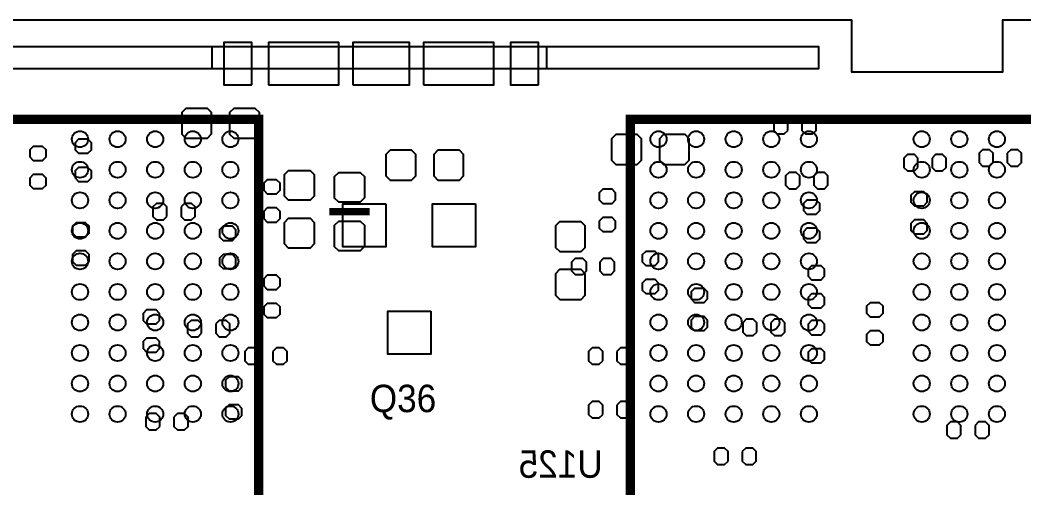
# Model space of a CAD drawing. Extents: x 0 to 69.6, y 0 to 50.1.
# Drawn here: x 27.1 to 48.46, y 40.04 to 50 of the extents above; entities that cross this region are included whole.
import ezdxf

# ---------------------------------------------------------------- set-up
doc = ezdxf.new("R2010")
doc.units = 0
for name, color, linetype in [('BG_OUTLINE', 254, 'CONTINUOUS'), ('BG_SOLDERMASK_BOTTOM', 40, 'CONTINUOUS'), ('BG_SOLDERMASK_TOP', 2, 'CONTINUOUS'), ('PG_SILKSCREEN_BOTTOM', 12, 'CONTINUOUS'), ('PG_SILKSCREEN_TOP', 254, 'CONTINUOUS'), ('PIN_BOTTOM', 1, 'CONTINUOUS'), ('PIN_TOP', 110, 'CONTINUOUS')]:
    doc.layers.add(name, color=color, linetype=linetype)

msp = doc.modelspace()

# ---------------------------------------------------------------- linework, layer by layer
at = {"layer": 'BG_OUTLINE'}
msp.add_lwpolyline([(69.599988, 22.000007), (69.599988, 42.00144, -1.005831), (69.58838, 43.99788), (69.599988, 43.99788), (69.599988, 45.400011), (69.599988, 49.000004), (69.599988, 50.000002), (68.59999, 50.000002), (48.00346, 50.000002), (48.00346, 48.88992), (44.80052, 48.88992), (44.80052, 49.997462), (44.79798, 50.000002), (24.79802, 50.000002)], format="xyb", dxfattribs=at)
at = {"layer": 'BG_SOLDERMASK_BOTTOM'}
for points in [[(25.4, 49.4284), (25.4, 48.9712), (31.1912, 48.9712), (31.1912, 49.4284)], [(38.3032, 49.4284), (38.3032, 48.9712), (44.0944, 48.9712), (44.0944, 49.4284)]]:
    msp.add_lwpolyline(points, close=True, dxfattribs=at)
at = {"layer": 'BG_SOLDERMASK_TOP'}
msp.add_lwpolyline([(25.4254, 48.9712), (44.0944, 48.9712), (44.0944, 49.4284), (25.4254, 49.4284)], close=True, dxfattribs=at)
at = {"layer": 'PG_SILKSCREEN_BOTTOM'}
for points, const_width in [([(22.17801, 33.389976), (32.17799, 33.389976), (32.17799, 47.890024), (22.17801, 47.890024), (22.17801, 33.389976), (32.17799, 33.389976), (32.17799, 47.890024), (22.17801, 47.890024)], 0.2), ([(40.085035, 33.389976), (50.08499, 33.389951), (50.08499, 47.890024), (40.08501, 47.890024), (40.085035, 33.389976), (50.08499, 33.389951), (50.08499, 47.890024), (40.08501, 47.890024)], 0.2), ([(33.6804, 45.9232), (34.544, 45.9232)], 0.1524)]:
    msp.add_lwpolyline(points, dxfattribs=dict(at, const_width=const_width))
at = {"layer": 'PIN_BOTTOM'}
for points in [[(32.035293, 48.622788), (32.035293, 49.522786), (31.435294, 49.522786), (31.435294, 48.622788)], [(32.385292, 48.622801), (33.885289, 48.622801), (33.885289, 49.522799), (32.385292, 49.522799)], [(34.185301, 48.622801), (35.385299, 48.622801), (35.385299, 49.522799), (34.185301, 49.522799)], [(35.685311, 48.622801), (37.185308, 48.622801), (37.185308, 49.522799), (35.685311, 49.522799)], [(38.135306, 48.622788), (38.135306, 49.522786), (37.535307, 49.522786), (37.535307, 48.622788)], [(33.2613, 46.1645), (32.9311, 46.1645), (32.816495, 46.1645), (32.7279, 46.253095), (32.7279, 46.7106), (32.8168, 46.7995), (32.930795, 46.7995), (32.9311, 46.799195), (33.274, 46.799195), (33.3629, 46.710295), (33.3629, 46.367395), (33.3629, 46.255711), (33.271689, 46.1645)], [(34.3281, 46.124012), (33.9979, 46.124012), (33.883295, 46.124012), (33.7947, 46.212608), (33.7947, 46.670112), (33.8836, 46.759012), (33.997595, 46.759012), (33.9979, 46.758708), (34.3408, 46.758708), (34.4297, 46.669808), (34.4297, 46.326908), (34.4297, 46.215224), (34.338489, 46.124012)], [(33.2613, 45.1485), (32.9311, 45.1485), (32.816495, 45.1485), (32.7279, 45.237095), (32.7279, 45.6946), (32.8168, 45.7835), (32.930795, 45.7835), (32.9311, 45.783195), (33.274, 45.783195), (33.3629, 45.694295), (33.3629, 45.351395), (33.3629, 45.239711), (33.271689, 45.1485)], [(34.3281, 45.087388), (33.9979, 45.087388), (33.883295, 45.087388), (33.7947, 45.175983), (33.7947, 45.633488), (33.8836, 45.722388), (33.997595, 45.722388), (33.9979, 45.722083), (34.3408, 45.722083), (34.4297, 45.633183), (34.4297, 45.290283), (34.4297, 45.178599), (34.338489, 45.087388)], [(39.143813, 44.8548), (39.143813, 44.6548), (39.068807, 44.579794), (38.918794, 44.579794), (38.843788, 44.6548), (38.843788, 44.8548), (38.918794, 44.929806), (39.068807, 44.929806)], [(39.443787, 44.6548), (39.443787, 44.8548), (39.518793, 44.929806), (39.668806, 44.929806), (39.743812, 44.8548), (39.743812, 44.6548), (39.668806, 44.579794), (39.518793, 44.579794)]]:
    msp.add_lwpolyline(points, close=True, dxfattribs=at)
for centre in [(28.377998, 47.465005), (29.177996, 47.465005), (29.977994, 47.465005), (30.777993, 47.465005), (31.577991, 47.465005), (40.685009, 47.465005), (41.485007, 47.465005), (42.285006, 47.465005), (43.085004, 47.465005), (43.885002, 47.465005), (46.284998, 47.465005), (47.084996, 47.465005), (47.884994, 47.465005), (28.377998, 46.814994), (29.177996, 46.814994), (29.977994, 46.814994), (30.777993, 46.814994), (31.577991, 46.814994), (40.685009, 46.814994), (41.485007, 46.814994), (42.285006, 46.814994), (43.085004, 46.814994), (43.885002, 46.814994), (46.284998, 46.814994), (47.084996, 46.814994), (47.884994, 46.814994), (28.377998, 46.165008), (29.177996, 46.165008), (29.977994, 46.165008), (30.777993, 46.165008), (31.577991, 46.165008), (40.685009, 46.165008), (41.485007, 46.165008), (42.285006, 46.165008), (43.085004, 46.165008), (43.885002, 46.165008), (46.284998, 46.165008), (47.084996, 46.165008), (47.884994, 46.165008), (28.377998, 45.514997), (29.177996, 45.514997), (29.977994, 45.514997), (30.777993, 45.514997), (31.577991, 45.514997), (40.685009, 45.514997), (41.485007, 45.514997), (42.285006, 45.514997), (43.085004, 45.514997), (43.885002, 45.514997), (46.284998, 45.514997), (47.084996, 45.514997), (47.884994, 45.514997), (28.377998, 44.865011), (29.177996, 44.865011), (29.977994, 44.865011), (30.777993, 44.865011), (31.577991, 44.865011), (40.685009, 44.865011), (41.485007, 44.865011), (42.285006, 44.865011), (43.085004, 44.865011), (43.885002, 44.865011), (46.284998, 44.865011), (47.084996, 44.865011), (47.884994, 44.865011), (28.377998, 44.214999), (29.177996, 44.214999), (29.977994, 44.214999), (30.777993, 44.214999), (31.577991, 44.214999), (40.685009, 44.214999), (41.485007, 44.214999), (42.285006, 44.214999), (43.085004, 44.214999), (43.885002, 44.214999), (46.284998, 44.214999), (47.084996, 44.214999), (47.884994, 44.214999), (28.377998, 43.564988), (29.177996, 43.564988), (29.977994, 43.564988), (30.777993, 43.564988), (31.577991, 43.564988), (40.685009, 43.564988), (41.485007, 43.564988), (42.285006, 43.564988), (43.085004, 43.564988), (43.885002, 43.564988), (46.284998, 43.564988), (47.084996, 43.564988), (47.884994, 43.564988), (28.377998, 42.915002), (29.177996, 42.915002), (29.977994, 42.915002), (30.777993, 42.915002), (31.577991, 42.915002), (40.685009, 42.915002), (41.485007, 42.915002), (42.285006, 42.915002), (43.085004, 42.915002), (43.885002, 42.915002), (46.284998, 42.915002), (47.084996, 42.915002), (47.884994, 42.915002), (28.377998, 42.26499), (29.177996, 42.26499), (29.977994, 42.26499), (30.777993, 42.26499), (31.577991, 42.26499), (40.685009, 42.26499), (41.485007, 42.26499), (42.285006, 42.26499), (43.085004, 42.26499), (43.885002, 42.26499), (46.284998, 42.26499), (47.084996, 42.26499), (47.884994, 42.26499), (28.377998, 41.615004), (29.177996, 41.615004), (29.977994, 41.615004), (30.777993, 41.615004), (31.577991, 41.615004), (40.685009, 41.615004), (41.485007, 41.615004), (42.285006, 41.615004), (43.085004, 41.615004), (43.885002, 41.615004), (46.284998, 41.615004), (47.084996, 41.615004), (47.884994, 41.615004)]:
    msp.add_circle(centre, 0.17145, dxfattribs=at)
at = {"layer": 'PIN_TOP'}
for points in [[(31.1785, 47.5869), (31.1785, 47.9171), (31.1785, 48.031705), (31.089905, 48.1203), (30.6324, 48.1203), (30.5435, 48.0314), (30.5435, 47.917405), (30.543805, 47.9171), (30.543805, 47.5742), (30.632705, 47.4853), (30.975605, 47.4853), (31.087289, 47.4853), (31.1785, 47.576511)], [(32.1945, 47.5869), (32.1945, 47.9171), (32.1945, 48.031705), (32.105905, 48.1203), (31.6484, 48.1203), (31.5595, 48.0314), (31.5595, 47.917405), (31.559805, 47.9171), (31.559805, 47.5742), (31.648705, 47.4853), (31.991605, 47.4853), (32.103289, 47.4853), (32.1945, 47.576511)], [(43.436413, 47.652), (43.436413, 47.852), (43.361407, 47.927006), (43.211394, 47.927006), (43.136388, 47.852), (43.136388, 47.652), (43.211394, 47.576994), (43.361407, 47.576994)], [(43.736387, 47.852), (43.736387, 47.652), (43.811393, 47.576994), (43.961406, 47.576994), (44.036412, 47.652), (44.036412, 47.852), (43.961406, 47.927006), (43.811393, 47.927006)], [(28.348, 47.165387), (28.548, 47.165387), (28.623006, 47.240393), (28.623006, 47.390406), (28.548, 47.465412), (28.348, 47.465412), (28.272994, 47.390406), (28.272994, 47.240393)], [(40.3225, 47.0281), (40.3225, 47.3583), (40.3225, 47.472905), (40.233905, 47.5615), (39.7764, 47.5615), (39.6875, 47.4726), (39.6875, 47.358605), (39.687805, 47.3583), (39.687805, 47.0154), (39.776705, 46.9265), (40.119605, 46.9265), (40.231289, 46.9265), (40.3225, 47.017711)], [(41.3385, 47.0281), (41.3385, 47.3583), (41.3385, 47.472905), (41.249905, 47.5615), (40.7924, 47.5615), (40.7035, 47.4726), (40.7035, 47.358605), (40.703805, 47.3583), (40.703805, 47.0154), (40.792705, 46.9265), (41.135605, 46.9265), (41.247289, 46.9265), (41.3385, 47.017711)], [(27.3828, 47.012987), (27.5828, 47.012987), (27.657806, 47.087993), (27.657806, 47.238006), (27.5828, 47.313012), (27.3828, 47.313012), (27.307794, 47.238006), (27.307794, 47.087993)], [(34.8869, 47.1297), (34.8869, 46.7995), (34.8869, 46.684895), (34.975495, 46.5963), (35.433, 46.5963), (35.5219, 46.6852), (35.5219, 46.799195), (35.521595, 46.7995), (35.521595, 47.1424), (35.432695, 47.2313), (35.089795, 47.2313), (34.978111, 47.2313), (34.8869, 47.140089)], [(35.9029, 47.1297), (35.9029, 46.7995), (35.9029, 46.684895), (35.991495, 46.5963), (36.449, 46.5963), (36.5379, 46.6852), (36.5379, 46.799195), (36.537595, 46.7995), (36.537595, 47.1424), (36.448695, 47.2313), (36.105795, 47.2313), (35.994111, 47.2313), (35.9029, 47.140089)], [(47.805213, 46.9662), (47.805213, 47.1662), (47.730207, 47.241206), (47.580194, 47.241206), (47.505188, 47.1662), (47.505188, 46.9662), (47.580194, 46.891194), (47.730207, 46.891194)], [(48.105187, 47.1662), (48.105187, 46.9662), (48.180193, 46.891194), (48.330206, 46.891194), (48.405212, 46.9662), (48.405212, 47.1662), (48.330206, 47.241206), (48.180193, 47.241206)], [(46.205013, 46.8646), (46.205013, 47.0646), (46.130007, 47.139606), (45.979994, 47.139606), (45.904988, 47.0646), (45.904988, 46.8646), (45.979994, 46.789594), (46.130007, 46.789594)], [(46.504987, 47.0646), (46.504987, 46.8646), (46.579993, 46.789594), (46.730006, 46.789594), (46.805012, 46.8646), (46.805012, 47.0646), (46.730006, 47.139606), (46.579993, 47.139606)], [(28.548, 46.865413), (28.348, 46.865413), (28.272994, 46.790407), (28.272994, 46.640394), (28.348, 46.565388), (28.548, 46.565388), (28.623006, 46.640394), (28.623006, 46.790407)], [(27.5828, 46.713013), (27.3828, 46.713013), (27.307794, 46.638007), (27.307794, 46.487994), (27.3828, 46.412988), (27.5828, 46.412988), (27.657806, 46.487994), (27.657806, 46.638007)], [(32.3612, 46.301787), (32.5612, 46.301787), (32.636206, 46.376793), (32.636206, 46.526806), (32.5612, 46.601812), (32.3612, 46.601812), (32.286194, 46.526806), (32.286194, 46.376793)], [(43.690413, 46.4836), (43.690413, 46.6836), (43.615407, 46.758606), (43.465394, 46.758606), (43.390388, 46.6836), (43.390388, 46.4836), (43.465394, 46.408594), (43.615407, 46.408594)], [(43.990387, 46.6836), (43.990387, 46.4836), (44.065393, 46.408594), (44.215406, 46.408594), (44.290412, 46.4836), (44.290412, 46.6836), (44.215406, 46.758606), (44.065393, 46.758606)], [(39.4986, 46.098587), (39.6986, 46.098587), (39.773606, 46.173593), (39.773606, 46.323606), (39.6986, 46.398612), (39.4986, 46.398612), (39.423594, 46.323606), (39.423594, 46.173593)], [(46.128, 46.047787), (46.328, 46.047787), (46.403006, 46.122793), (46.403006, 46.272806), (46.328, 46.347812), (46.128, 46.347812), (46.052994, 46.272806), (46.052994, 46.122793)], [(43.842, 45.869987), (44.042, 45.869987), (44.117006, 45.944993), (44.117006, 46.095006), (44.042, 46.170012), (43.842, 46.170012), (43.766994, 46.095006), (43.766994, 45.944993)], [(30.228438, 45.823175), (30.228438, 46.023174), (30.153432, 46.098181), (30.00342, 46.098181), (29.928414, 46.023174), (29.928414, 45.823175), (30.00342, 45.748169), (30.153432, 45.748169)], [(30.528412, 46.023174), (30.528412, 45.823175), (30.603419, 45.748169), (30.753431, 45.748169), (30.828437, 45.823175), (30.828437, 46.023174), (30.753431, 46.098181), (30.603419, 46.098181)], [(32.5612, 46.001813), (32.3612, 46.001813), (32.286194, 45.926807), (32.286194, 45.776794), (32.3612, 45.701788), (32.5612, 45.701788), (32.636206, 45.776794), (32.636206, 45.926807)], [(34.8869, 46.0883), (34.8869, 45.1739), (33.9725, 45.1739), (33.9725, 46.0883)], [(36.7919, 46.0883), (36.7919, 45.1739), (35.8775, 45.1739), (35.8775, 46.0883)], [(38.5953, 45.0723), (38.9255, 45.0723), (39.040105, 45.0723), (39.1287, 45.160895), (39.1287, 45.6184), (39.0398, 45.7073), (38.925805, 45.7073), (38.9255, 45.706995), (38.5826, 45.706995), (38.4937, 45.618095), (38.4937, 45.275195), (38.4937, 45.163511), (38.584911, 45.0723)], [(39.6986, 45.798613), (39.4986, 45.798613), (39.423594, 45.723607), (39.423594, 45.573594), (39.4986, 45.498588), (39.6986, 45.498588), (39.773606, 45.573594), (39.773606, 45.723607)], [(46.328, 45.747813), (46.128, 45.747813), (46.052994, 45.672807), (46.052994, 45.522794), (46.128, 45.447788), (46.328, 45.447788), (46.403006, 45.522794), (46.403006, 45.672807)], [(28.2972, 45.387387), (28.4972, 45.387387), (28.572206, 45.462393), (28.572206, 45.612406), (28.4972, 45.687412), (28.2972, 45.687412), (28.222194, 45.612406), (28.222194, 45.462393)], [(31.4214, 45.311187), (31.6214, 45.311187), (31.696406, 45.386193), (31.696406, 45.536206), (31.6214, 45.611212), (31.4214, 45.611212), (31.346394, 45.536206), (31.346394, 45.386193)], [(44.042, 45.570013), (43.842, 45.570013), (43.766994, 45.495007), (43.766994, 45.344994), (43.842, 45.269988), (44.042, 45.269988), (44.117006, 45.344994), (44.117006, 45.495007)], [(28.4972, 45.087413), (28.2972, 45.087413), (28.222194, 45.012407), (28.222194, 44.862394), (28.2972, 44.787388), (28.4972, 44.787388), (28.572206, 44.862394), (28.572206, 45.012407)], [(40.413, 44.777787), (40.613, 44.777787), (40.688006, 44.852793), (40.688006, 45.002806), (40.613, 45.077812), (40.413, 45.077812), (40.337994, 45.002806), (40.337994, 44.852793)], [(31.6214, 45.011213), (31.4214, 45.011213), (31.346394, 44.936207), (31.346394, 44.786194), (31.4214, 44.711188), (31.6214, 44.711188), (31.696406, 44.786194), (31.696406, 44.936207)], [(38.5953, 44.0563), (38.9255, 44.0563), (39.040105, 44.0563), (39.1287, 44.144895), (39.1287, 44.6024), (39.0398, 44.6913), (38.925805, 44.6913), (38.9255, 44.690995), (38.5826, 44.690995), (38.4937, 44.602095), (38.4937, 44.259195), (38.4937, 44.147511), (38.584911, 44.0563)], [(43.9436, 44.472987), (44.1436, 44.472987), (44.218606, 44.547993), (44.218606, 44.698006), (44.1436, 44.773012), (43.9436, 44.773012), (43.868594, 44.698006), (43.868594, 44.547993)], [(32.3612, 44.269787), (32.5612, 44.269787), (32.636206, 44.344793), (32.636206, 44.494806), (32.5612, 44.569812), (32.3612, 44.569812), (32.286194, 44.494806), (32.286194, 44.344793)], [(40.613, 44.477813), (40.413, 44.477813), (40.337994, 44.402807), (40.337994, 44.252794), (40.413, 44.177788), (40.613, 44.177788), (40.688006, 44.252794), (40.688006, 44.402807)], [(41.4544, 43.990387), (41.6544, 43.990387), (41.729406, 44.065393), (41.729406, 44.215406), (41.6544, 44.290412), (41.4544, 44.290412), (41.379394, 44.215406), (41.379394, 44.065393)], [(44.1436, 44.173013), (43.9436, 44.173013), (43.868594, 44.098007), (43.868594, 43.947994), (43.9436, 43.872988), (44.1436, 43.872988), (44.218606, 43.947994), (44.218606, 44.098007)], [(29.7958, 43.533187), (29.9958, 43.533187), (30.070806, 43.608193), (30.070806, 43.758206), (29.9958, 43.833212), (29.7958, 43.833212), (29.720794, 43.758206), (29.720794, 43.608193)], [(32.5612, 43.969813), (32.3612, 43.969813), (32.286194, 43.894807), (32.286194, 43.744794), (32.3612, 43.669788), (32.5612, 43.669788), (32.636206, 43.744794), (32.636206, 43.894807)], [(35.8394, 43.8023), (35.8394, 42.8879), (34.925, 42.8879), (34.925, 43.8023)], [(45.1882, 43.685587), (45.3882, 43.685587), (45.463206, 43.760593), (45.463206, 43.910606), (45.3882, 43.985612), (45.1882, 43.985612), (45.113194, 43.910606), (45.113194, 43.760593)], [(30.965013, 43.334), (30.965013, 43.534), (30.890007, 43.609006), (30.739994, 43.609006), (30.664988, 43.534), (30.664988, 43.334), (30.739994, 43.258994), (30.890007, 43.258994)], [(31.264987, 43.534), (31.264987, 43.334), (31.339993, 43.258994), (31.490006, 43.258994), (31.565012, 43.334), (31.565012, 43.534), (31.490006, 43.609006), (31.339993, 43.609006)], [(41.6544, 43.690413), (41.4544, 43.690413), (41.379394, 43.615407), (41.379394, 43.465394), (41.4544, 43.390388), (41.6544, 43.390388), (41.729406, 43.465394), (41.729406, 43.615407)], [(42.776013, 43.3594), (42.776013, 43.5594), (42.701007, 43.634406), (42.550994, 43.634406), (42.475988, 43.5594), (42.475988, 43.3594), (42.550994, 43.284394), (42.701007, 43.284394)], [(43.075987, 43.5594), (43.075987, 43.3594), (43.150993, 43.284394), (43.301006, 43.284394), (43.376012, 43.3594), (43.376012, 43.5594), (43.301006, 43.634406), (43.150993, 43.634406)], [(43.9436, 43.304587), (44.1436, 43.304587), (44.218606, 43.379593), (44.218606, 43.529606), (44.1436, 43.604612), (43.9436, 43.604612), (43.868594, 43.529606), (43.868594, 43.379593)], [(45.3882, 43.385613), (45.1882, 43.385613), (45.113194, 43.310607), (45.113194, 43.160594), (45.1882, 43.085588), (45.3882, 43.085588), (45.463206, 43.160594), (45.463206, 43.310607)], [(29.9958, 43.233213), (29.7958, 43.233213), (29.720794, 43.158207), (29.720794, 43.008194), (29.7958, 42.933188), (29.9958, 42.933188), (30.070806, 43.008194), (30.070806, 43.158207)], [(32.184213, 42.7498), (32.184213, 42.9498), (32.109207, 43.024806), (31.959194, 43.024806), (31.884188, 42.9498), (31.884188, 42.7498), (31.959194, 42.674794), (32.109207, 42.674794)], [(32.484187, 42.9498), (32.484187, 42.7498), (32.559193, 42.674794), (32.709206, 42.674794), (32.784212, 42.7498), (32.784212, 42.9498), (32.709206, 43.024806), (32.559193, 43.024806)], [(39.499413, 42.7498), (39.499413, 42.9498), (39.424407, 43.024806), (39.274394, 43.024806), (39.199388, 42.9498), (39.199388, 42.7498), (39.274394, 42.674794), (39.424407, 42.674794)], [(39.799387, 42.9498), (39.799387, 42.7498), (39.874393, 42.674794), (40.024406, 42.674794), (40.099412, 42.7498), (40.099412, 42.9498), (40.024406, 43.024806), (39.874393, 43.024806)], [(44.1436, 43.004613), (43.9436, 43.004613), (43.868594, 42.929607), (43.868594, 42.779594), (43.9436, 42.704588), (44.1436, 42.704588), (44.218606, 42.779594), (44.218606, 42.929607)], [(31.5484, 42.110787), (31.7484, 42.110787), (31.823406, 42.185793), (31.823406, 42.335806), (31.7484, 42.410812), (31.5484, 42.410812), (31.473394, 42.335806), (31.473394, 42.185793)], [(39.499413, 41.6068), (39.499413, 41.8068), (39.424407, 41.881806), (39.274394, 41.881806), (39.199388, 41.8068), (39.199388, 41.6068), (39.274394, 41.531794), (39.424407, 41.531794)], [(39.799387, 41.8068), (39.799387, 41.6068), (39.874393, 41.531794), (40.024406, 41.531794), (40.099412, 41.6068), (40.099412, 41.8068), (40.024406, 41.881806), (39.874393, 41.881806)], [(31.7484, 41.810813), (31.5484, 41.810813), (31.473394, 41.735807), (31.473394, 41.585794), (31.5484, 41.510788), (31.7484, 41.510788), (31.823406, 41.585794), (31.823406, 41.735807)], [(30.076013, 41.3528), (30.076013, 41.5528), (30.001007, 41.627806), (29.850994, 41.627806), (29.775988, 41.5528), (29.775988, 41.3528), (29.850994, 41.277794), (30.001007, 41.277794)], [(30.375987, 41.5528), (30.375987, 41.3528), (30.450993, 41.277794), (30.601006, 41.277794), (30.676012, 41.3528), (30.676012, 41.5528), (30.601006, 41.627806), (30.450993, 41.627806)], [(47.119413, 41.175), (47.119413, 41.375), (47.044407, 41.450006), (46.894394, 41.450006), (46.819388, 41.375), (46.819388, 41.175), (46.894394, 41.099994), (47.044407, 41.099994)], [(47.419387, 41.375), (47.419387, 41.175), (47.494393, 41.099994), (47.644406, 41.099994), (47.719412, 41.175), (47.719412, 41.375), (47.644406, 41.450006), (47.494393, 41.450006)], [(42.166413, 40.6162), (42.166413, 40.8162), (42.091407, 40.891206), (41.941394, 40.891206), (41.866388, 40.8162), (41.866388, 40.6162), (41.941394, 40.541194), (42.091407, 40.541194)], [(42.466387, 40.8162), (42.466387, 40.6162), (42.541393, 40.541194), (42.691406, 40.541194), (42.766412, 40.6162), (42.766412, 40.8162), (42.691406, 40.891206), (42.541393, 40.891206)]]:
    msp.add_lwpolyline(points, close=True, dxfattribs=at)

# ---------------------------------------------------------------- texts
at = {"layer": 'PG_SILKSCREEN_BOTTOM', "text_generation_flag": 2, "width": 0.956522}
msp.add_text('U125', height=0.5842, dxfattribs=at).set_placement((39.497, 40.259))
at = {"layer": 'PG_SILKSCREEN_TOP', "width": 0.956522}
msp.add_text('Q36', height=0.5842, dxfattribs=at).set_placement((34.544, 41.656))

doc.saveas('drawing.dxf')
